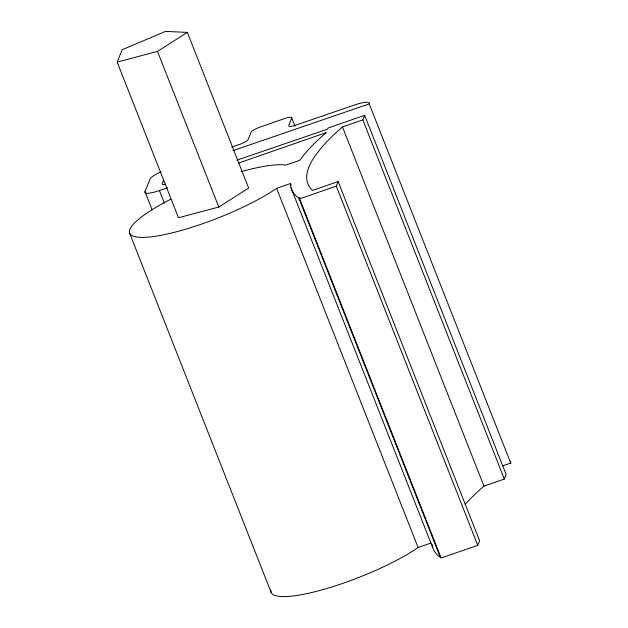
<?xml version="1.0" encoding="UTF-8"?>
<svg xmlns="http://www.w3.org/2000/svg" width="628" height="628" viewBox="0 0 628 628"><rect width="100%" height="100%" fill="white"/><g stroke="black" fill="none" stroke-linecap="round" stroke-linejoin="round"><path stroke-width="0.94" d="M117.169 62.109L122.122 49.761L165.494 31.4L187.356 32.405L248.664 188.055L218.803 207.036L178.485 217.759L117.169 62.109L157.487 51.386L187.356 32.405M152.157 209.885L144.974 191.658L150.013 179.098A17.223 3.58 -21.5 0 1 161.066 171.734M163.563 180.22L162.165 183.714A8.768 1.821 -21.5 0 0 165.439 184.279M231.74 147.117L239.127 144.581A8.611 1.79 -21.5 0 0 248.162 139.518L251.106 132.17A8.768 1.821 -21.5 0 1 260.157 127.052L284.562 118.574A8.768 1.821 -21.5 0 1 291.784 118.033L288.754 125.592A8.933 1.86 -21.5 0 0 295.961 125.09L354.828 104.892A17.874 3.713 -21.5 0 1 369.233 103.887L510.729 463.087L502.384 465.945M236.921 160.124L327.588 129.172L328.044 128.034L364.656 115.309L362.827 119.877L342.488 126.942A379.767 78.955 -21.5 0 0 320.735 148.546L315.656 155.108A379.767 78.955 -21.5 0 0 306.652 177.567C306.802 182.434 308.835 187.207 312.509 190.441L338.115 181.539L479.611 540.732L477.775 545.3L441.162 558.025L299.674 198.833L300.129 197.687L298.818 198.142C293.904 194.923 290.521 189.468 290.426 183.533L276.618 188.329L275.033 189.421A87.708 18.236 -21.5 0 1 137.634 237.172L135.53 236.842A87.708 18.236 -21.5 0 1 144.346 214.839L147.447 212.696A87.708 18.236 -21.5 0 1 170.816 199.209M477.775 545.3L336.286 186.108L338.115 181.539M465.175 504.331A379.767 78.955 -21.5 0 1 483.976 486.143L504.315 479.07L506.152 474.501L364.656 115.309M430.996 543.047L418.107 547.522L416.521 548.621A87.708 18.236 -21.5 0 1 279.13 596.365L277.019 596.035A87.708 18.236 -21.5 0 1 270.951 589.912M144.974 191.658A17.545 3.65 -21.5 0 0 159.418 190.567L167.755 187.67M238.185 163.194L326.215 132.602A379.767 78.955 -21.5 0 0 304.462 154.205L299.729 160.321L285.921 165.117L284.837 164.952A87.708 18.236 -21.5 0 0 241.136 171.679M299.674 198.833L336.286 186.108M232.933 150.649L369.233 103.887M290.992 187.803L432.48 546.996L434.238 551.133L437.135 554.814L440.306 557.342L298.818 198.142M362.827 119.877L504.315 479.07M342.488 126.942L483.976 486.143M291.784 118.033L295.019 126.236M290.426 183.533L291.141 185.354M276.618 188.329L418.107 547.522M157.487 51.386L218.803 207.036M159.418 190.567L164.45 203.331M129.603 233.114L271.092 592.314M432.143 544.437L432.48 546.996M510.195 461.753A17.874 3.713 -21.5 0 1 510.729 463.087"/></g></svg>
